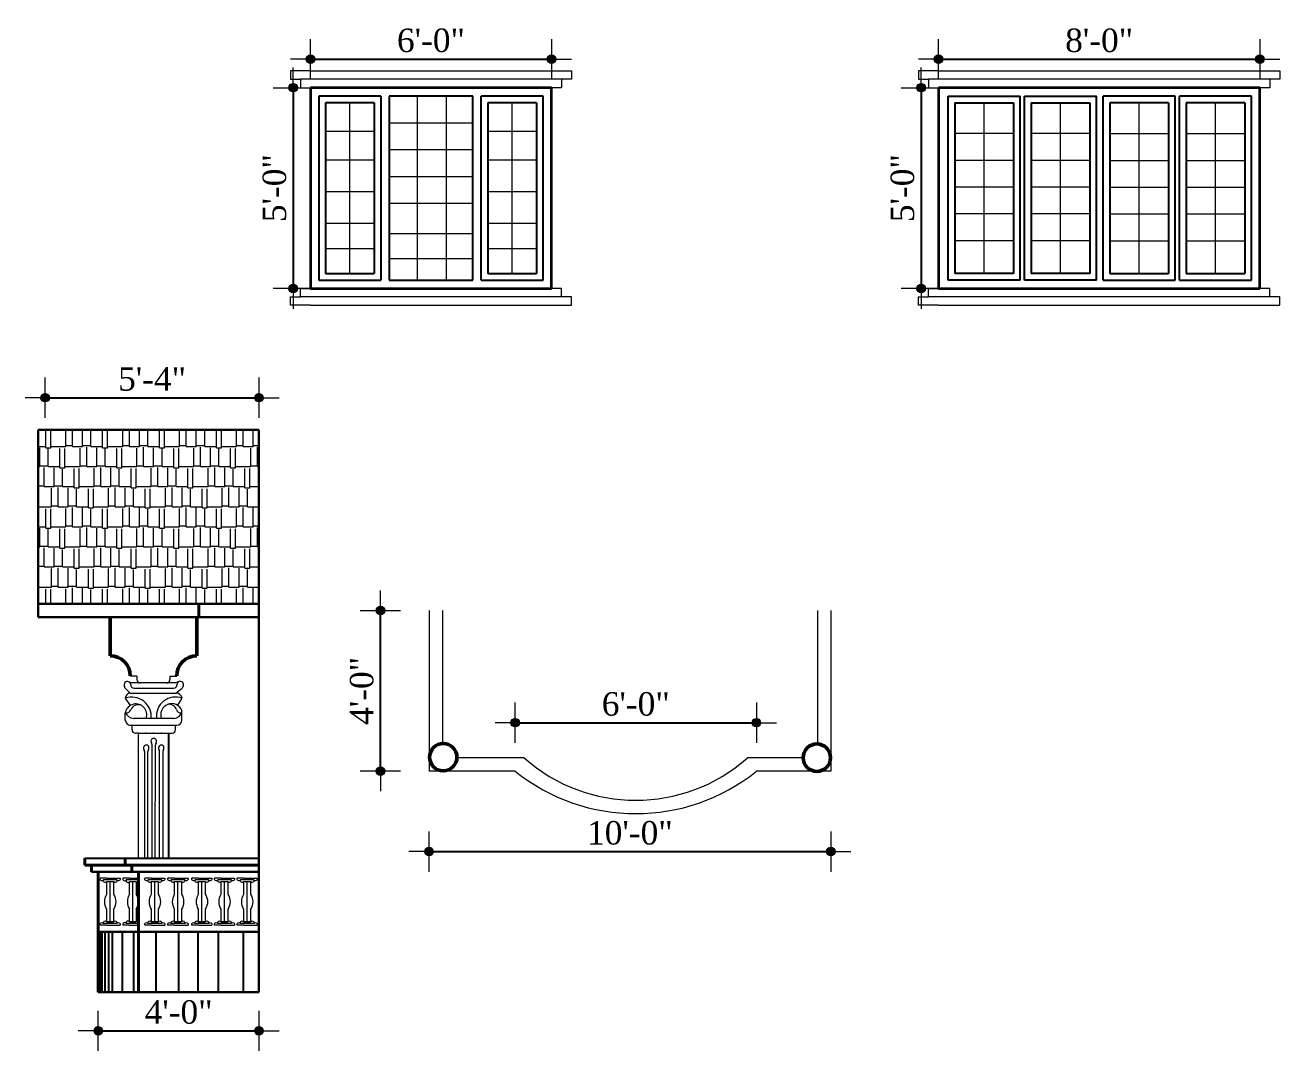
# Model space of a CAD drawing. Header units: inches. Extents: x 244 to 65245, y -2247 to 11745.
# Drawn here: x 63277.3 to 63652.2, y 9419.5 to 9725.9 of the extents above; entities that cross this region are included whole.
import ezdxf

# ---------------------------------------------------------------- set-up
doc = ezdxf.new("R2010")
doc.units = ezdxf.units.IN
doc.header["$MEASUREMENT"] = 0
for name, color, linetype, lineweight in [('column', 170, 'Continuous', 30), ('DIMENSION', 115, 'Continuous', 15), ('DOOR & WIN', 11, 'Continuous', 25), ('DOOR NAD WINWOW PLAN', 3, 'Continuous', 13), ('ele-.45', 6, 'Continuous', 40), ('ELEVATION', 30, 'Continuous', 35), ('ELVN- 0.3', 6, 'Continuous', 30), ('HACTH', 8, 'Continuous', 13), ('hatch', 12, 'Continuous', 9), ('WALL', 32, 'Continuous', 50), ('WINDOW ELEVATION', 5, 'Continuous', 18)]:
    doc.layers.add(name, color=color, linetype=linetype, lineweight=lineweight)
doc.layers.add('pillar', color=1, linetype='Continuous')
doc.styles.add('7 INCH', font='times.ttf', dxfattribs={"height": 7})
doc.dimstyles.new('7 INCH', dxfattribs={"dimscale": 0, "dimtxt": 7, "dimasz": 1, "dimexe": 2, "dimexo": 9, "dimgap": 2, "dimtad": 1, "dimdec": 0, "dimzin": 3, "dimdsep": 46, "dimlunit": 4, "dimtxsty": '7 INCH', "dimblk": 'DIM', "dimcen": 3, "dimdle": 3, "dimse1": 1, "dimse2": 1, "dimclrd": 256, "dimclre": 256, "dimclrt": 7, "dimadec": 1, "dimazin": 2, "dimtfac": 1, "dimtdec": 0, "dimtix": 1, "dimtofl": 0, "dimtmove": 2, "dimatfit": 3, "dimldrblk": 'DIM', "dimfxl": 2, "dimfrac": 2, "dimtolj": 2, "dimtzin": 0, "dimarcsym": 0})

# ---------------------------------------------------------------- blocks, each defined once
blk = doc.blocks.new('wP')
at = {"layer": 'hatch', "color": 9, "lineweight": 9}
for p, q in [((0, 9.25), (-4, 9.25)), ((-4, 9.25), (-4, 9.25)), ((-3, 8.75), (1, 8.75)), ((-3, 8.75), (-3, 8.75)), ((-3, 8.75), (-3, 8.75)), ((0, 8.25), (-2, 8.25)), ((-2, 8.25), (-2, 8.25)), ((-1, -3.75), (-1, 8.25)), ((0, 9.25), (2, 9.25)), ((0, 8.25), (0, 8.25)), ((1, 8.75), (1, 8.75)), ((1, 8.75), (1, 8.75)), ((2, 9.25), (2, 9.25)), ((-2, -3.75), (-2, -3.75)), ((0, -3.75), (-2, -3.75)), ((0, -3.75), (0, -3.75)), ((-4, -4.75), (-4, -4.75)), ((0, -4.75), (-4, -4.75)), ((-3, -4.25), (1, -4.25)), ((-3, -4.25), (-3, -4.25)), ((-3, -4.25), (-3, -4.25)), ((0, -4.75), (2, -4.75)), ((1, -4.25), (1, -4.25)), ((1, -4.25), (1, -4.25)), ((2, -4.75), (2, -4.75))]:
    blk.add_line(p, q, dxfattribs=at)
for points in [[(0, 4.5), (0, 8.25), (-2, 8.25), (-2, 4.5)], [(-2, 0), (-2, -3.75), (0, -3.75), (0, 0)]]:
    blk.add_lwpolyline(points, dxfattribs=at)
for centre, radius, start, end in [((-3.47, 9.06), 0.562, 159.61, 327.2599), ((-2.47, 8.56), 0.562, 159.61, 327.2599), ((0.47, 8.56), 0.562, 212.7401, 20.39), ((1.47, 9.06), 0.562, 212.7401, 20.39), ((1.39, 2.25), 4.07, 146.3974, 213.6026), ((-3.91, 2.25), 4.51, 330.0568, 29.9432), ((-2.47, -4.05), 0.562, 32.7401, 200.39), ((0.47, -4.05), 0.562, 339.61, 147.2599), ((-3.47, -4.55), 0.562, 32.7401, 200.39), ((1.47, -4.55), 0.562, 339.61, 147.2599)]:
    blk.add_arc(centre, radius, start, end, dxfattribs=at)
blk = doc.blocks.new('DIM')
at = {"layer": 'DIMENSION'}
h = blk.add_hatch(color=256, dxfattribs=at)
h.paths.add_polyline_path([(0, 1.28), (0, 0), (1.28, 0, 0.414214)])
h.paths.add_polyline_path([(1.28, 0), (0, 0), (0, -1.28, 0.414214)])
h.paths.add_polyline_path([(0, 0), (-1.28, 0, 0.414214), (0, -1.28)])
h.paths.add_polyline_path([(0, 1.28, 0.414214), (-1.28, 0), (0, 0)])
for p, q in [((0, 6), (0, -6)), ((-6, 0), (6, 0))]:
    blk.add_line(p, q, dxfattribs=at)
blk.add_circle((0, 0), 1.28, dxfattribs=at)
blk = doc.blocks.new('*D284')
at = {"layer": 'Defpoints', "color": 0, "lineweight": -2, "ltscale": 2, "transparency": 16777216}
for p in [(63347.21, 9614.62), (63283.34, 9605.05), (63347.21, 9605.05)]:
    blk.add_point(p, dxfattribs=at)
at = {"layer": 'DIMENSION', "lineweight": -2, "ltscale": 2, "transparency": 16777216}
blk.add_line((63284.34, 9614.62), (63346.21, 9614.62), dxfattribs=at)
at = {"layer": 'DIMENSION', "lineweight": -2, "ltscale": 2, "transparency": 16777216, "rotation": 180}
blk.add_blockref('DIM', (63283.34, 9614.62), dxfattribs=at)
at = {"layer": 'DIMENSION', "lineweight": -2, "ltscale": 2, "transparency": 16777216}
blk.add_blockref('DIM', (63347.21, 9614.62), dxfattribs=at)
at = {"layer": 'DIMENSION', "color": 7, "ltscale": 2, "transparency": 16777216, "insert": (63315.28, 9620.18), "char_height": 7, "attachment_point": 5, "style": '7 INCH'}
blk.add_mtext('\\A2;5\'-4"', dxfattribs=at)
blk = doc.blocks.new('*D285')
at = {"layer": 'Defpoints', "color": 0, "lineweight": -2, "ltscale": 2, "transparency": 16777216}
for p in [(63299.21, 9437.05), (63347.21, 9437.05), (63347.21, 9425.54)]:
    blk.add_point(p, dxfattribs=at)
at = {"layer": 'DIMENSION', "lineweight": -2, "ltscale": 2, "transparency": 16777216}
blk.add_line((63300.21, 9425.54), (63346.21, 9425.54), dxfattribs=at)
at = {"layer": 'DIMENSION', "lineweight": -2, "ltscale": 2, "transparency": 16777216, "rotation": 180}
blk.add_blockref('DIM', (63299.21, 9425.54), dxfattribs=at)
at = {"layer": 'DIMENSION', "lineweight": -2, "ltscale": 2, "transparency": 16777216}
blk.add_blockref('DIM', (63347.21, 9425.54), dxfattribs=at)
at = {"layer": 'DIMENSION', "color": 7, "ltscale": 2, "transparency": 16777216, "insert": (63323.21, 9431.1), "char_height": 7, "attachment_point": 5, "style": '7 INCH'}
blk.add_mtext('\\A2;4\'-0"', dxfattribs=at)
blk = doc.blocks.new('*D291')
at = {"layer": 'Defpoints', "color": 0, "lineweight": -2, "ltscale": 2, "transparency": 16777216}
for p in [(63398.02, 9503.06), (63518.02, 9503.06), (63518.02, 9479.06)]:
    blk.add_point(p, dxfattribs=at)
at = {"layer": 'DIMENSION', "lineweight": -2, "ltscale": 2, "transparency": 16777216}
blk.add_line((63399.02, 9479.06), (63517.02, 9479.06), dxfattribs=at)
at = {"layer": 'DIMENSION', "lineweight": -2, "ltscale": 2, "transparency": 16777216, "rotation": 180}
blk.add_blockref('DIM', (63398.02, 9479.06), dxfattribs=at)
at = {"layer": 'DIMENSION', "lineweight": -2, "ltscale": 2, "transparency": 16777216}
blk.add_blockref('DIM', (63518.02, 9479.06), dxfattribs=at)
at = {"layer": 'DIMENSION', "color": 7, "ltscale": 2, "transparency": 16777216, "insert": (63458.02, 9484.62), "char_height": 7, "attachment_point": 5, "style": '7 INCH'}
blk.add_mtext('\\A2;10\'-0"', dxfattribs=at)
blk = doc.blocks.new('*D292')
at = {"layer": 'Defpoints', "color": 0, "lineweight": -2, "ltscale": 2, "transparency": 16777216}
for p in [(63495.8, 9517.56), (63423.75, 9503.06), (63495.8, 9503.06)]:
    blk.add_point(p, dxfattribs=at)
at = {"layer": 'DIMENSION', "lineweight": -2, "ltscale": 2, "transparency": 16777216}
blk.add_line((63424.75, 9517.56), (63494.8, 9517.56), dxfattribs=at)
at = {"layer": 'DIMENSION', "lineweight": -2, "ltscale": 2, "transparency": 16777216, "rotation": 180}
blk.add_blockref('DIM', (63423.75, 9517.56), dxfattribs=at)
at = {"layer": 'DIMENSION', "lineweight": -2, "ltscale": 2, "transparency": 16777216}
blk.add_blockref('DIM', (63495.8, 9517.56), dxfattribs=at)
at = {"layer": 'DIMENSION', "color": 7, "ltscale": 2, "transparency": 16777216, "insert": (63459.78, 9523.12), "char_height": 7, "attachment_point": 5, "style": '7 INCH'}
blk.add_mtext('\\A2;6\'-0"', dxfattribs=at)
blk = doc.blocks.new('*D293')
at = {"layer": 'Defpoints', "color": 0, "lineweight": -2, "ltscale": 2, "transparency": 16777216}
for p in [(63383.49, 9551.06), (63398.02, 9551.06), (63398.02, 9503.06)]:
    blk.add_point(p, dxfattribs=at)
at = {"layer": 'DIMENSION', "lineweight": -2, "ltscale": 2, "transparency": 16777216}
blk.add_line((63383.49, 9504.06), (63383.49, 9550.06), dxfattribs=at)
for p, rotation in [((63383.49, 9551.06), 90), ((63383.49, 9503.06), 270)]:
    blk.add_blockref('DIM', p, dxfattribs=dict(at, rotation=rotation))
at = {"layer": 'DIMENSION', "color": 7, "ltscale": 2, "transparency": 16777216, "insert": (63377.93, 9527.06), "char_height": 7, "attachment_point": 5, "rotation": 90, "style": '7 INCH'}
blk.add_mtext('\\A2;4\'-0"', dxfattribs=at)
blk = doc.blocks.new('*D93')
at = {"layer": 'Defpoints', "color": 0, "lineweight": -2, "ltscale": 2, "transparency": 16777216}
for p in [(63362.59, 9707.21), (63357.42, 9647.21), (63362.59, 9647.21)]:
    blk.add_point(p, dxfattribs=at)
at = {"layer": 'DIMENSION', "lineweight": -2, "ltscale": 2, "transparency": 16777216}
blk.add_line((63357.42, 9706.21), (63357.42, 9648.21), dxfattribs=at)
for p, rotation in [((63357.42, 9707.21), 90), ((63357.42, 9647.21), 270)]:
    blk.add_blockref('DIM', p, dxfattribs=dict(at, rotation=rotation))
at = {"layer": 'DIMENSION', "color": 7, "ltscale": 2, "transparency": 16777216, "insert": (63351.86, 9677.21), "char_height": 7, "attachment_point": 5, "rotation": 90, "style": '7 INCH'}
blk.add_mtext('\\A2;5\'-0"', dxfattribs=at)
blk = doc.blocks.new('*D94')
at = {"layer": 'Defpoints', "color": 0, "lineweight": -2, "ltscale": 2, "transparency": 16777216}
for p in [(63434.59, 9715.75), (63362.59, 9707.21), (63434.59, 9707.21)]:
    blk.add_point(p, dxfattribs=at)
at = {"layer": 'DIMENSION', "lineweight": -2, "ltscale": 2, "transparency": 16777216}
blk.add_line((63363.59, 9715.75), (63433.59, 9715.75), dxfattribs=at)
at = {"layer": 'DIMENSION', "lineweight": -2, "ltscale": 2, "transparency": 16777216, "rotation": 180}
blk.add_blockref('DIM', (63362.59, 9715.75), dxfattribs=at)
at = {"layer": 'DIMENSION', "lineweight": -2, "ltscale": 2, "transparency": 16777216}
blk.add_blockref('DIM', (63434.59, 9715.75), dxfattribs=at)
at = {"layer": 'DIMENSION', "color": 7, "ltscale": 2, "transparency": 16777216, "insert": (63398.59, 9721.31), "char_height": 7, "attachment_point": 5, "style": '7 INCH'}
blk.add_mtext('\\A2;6\'-0"', dxfattribs=at)
blk = doc.blocks.new('*D95')
at = {"layer": 'Defpoints', "color": 0, "lineweight": -2, "ltscale": 2, "transparency": 16777216}
for p in [(63550.21, 9707.21), (63545.04, 9647.21), (63550.21, 9647.21)]:
    blk.add_point(p, dxfattribs=at)
at = {"layer": 'DIMENSION', "lineweight": -2, "ltscale": 2, "transparency": 16777216}
blk.add_line((63545.04, 9706.21), (63545.04, 9648.21), dxfattribs=at)
for p, rotation in [((63545.04, 9707.21), 90), ((63545.04, 9647.21), 270)]:
    blk.add_blockref('DIM', p, dxfattribs=dict(at, rotation=rotation))
at = {"layer": 'DIMENSION', "color": 7, "ltscale": 2, "transparency": 16777216, "insert": (63539.48, 9677.21), "char_height": 7, "attachment_point": 5, "rotation": 90, "style": '7 INCH'}
blk.add_mtext('\\A2;5\'-0"', dxfattribs=at)
blk = doc.blocks.new('*D96')
at = {"layer": 'Defpoints', "color": 0, "lineweight": -2, "ltscale": 2, "transparency": 16777216}
for p in [(63646.21, 9715.75), (63550.21, 9707.21), (63646.21, 9707.21)]:
    blk.add_point(p, dxfattribs=at)
at = {"layer": 'DIMENSION', "lineweight": -2, "ltscale": 2, "transparency": 16777216}
blk.add_line((63551.21, 9715.75), (63645.21, 9715.75), dxfattribs=at)
at = {"layer": 'DIMENSION', "lineweight": -2, "ltscale": 2, "transparency": 16777216, "rotation": 180}
blk.add_blockref('DIM', (63550.21, 9715.75), dxfattribs=at)
at = {"layer": 'DIMENSION', "lineweight": -2, "ltscale": 2, "transparency": 16777216}
blk.add_blockref('DIM', (63646.21, 9715.75), dxfattribs=at)
at = {"layer": 'DIMENSION', "color": 7, "ltscale": 2, "transparency": 16777216, "insert": (63598.21, 9721.31), "char_height": 7, "attachment_point": 5, "style": '7 INCH'}
blk.add_mtext('\\A2;8\'-0"', dxfattribs=at)

msp = doc.modelspace()

# ---------------------------------------------------------------- hatches: boundary and pattern name
at = {"layer": 'HACTH', "ltscale": 2}
h = msp.add_hatch(dxfattribs=at)
h.set_pattern_fill('AR-RSHKE', color=256, scale=0.5, style=0)
h.set_pattern_definition([(0, (44591.489, 10320.0584), (12.75, 6), [3, -2.5, 3.5, -1.5, 4.5, -2]), (0, (44594.489, 10320.3084), (12.75, 6), [2.5, -9.5, 2, -3]), (0, (44600.489, 10319.6834), (12.75, 6), [1.5, -15.5]), (90, (44591.489, 10320.0584), (-4.25, 6), [5.75, -18.25]), (90, (44594.489, 10320.0584), (-4.25, 6), [5.625, -18.375]), (90, (44596.989, 10320.0584), (-4.25, 6), [5.25, -18.75]), (90, (44600.489, 10319.6834), (-4.25, 6), [5.75, -18.25]), (90, (44601.989, 10319.6834), (-4.25, 6), [5.75, -18.25]), (90, (44606.489, 10320.0584), (-4.25, 6), [5.5, -18.5])])
h.paths.add_polyline_path([(63347.21, 9605.05), (63281.23, 9605.05), (63281.23, 9553.05), (63347.21, 9553.05)])

# ---------------------------------------------------------------- linework, layer by layer
at = {"layer": 'column', "lineweight": 18}
for p, q in [((63437.59, 9709.71), (63359.59, 9709.71)), ((63362.59, 9712.21), (63434.59, 9712.21)), ((63649.21, 9709.71), (63547.21, 9709.71)), ((63550.21, 9712.21), (63646.21, 9712.21)), ((63437.59, 9644.71), (63359.59, 9644.71)), ((63362.59, 9642.21), (63434.59, 9642.21)), ((63649.21, 9644.71), (63547.21, 9644.71)), ((63550.21, 9642.21), (63646.21, 9642.21))]:
    msp.add_line(p, q, dxfattribs=at)
for points in [[(63362.59, 9712.21), (63356.59, 9712.21), (63356.59, 9709.71), (63359.59, 9709.71), (63359.59, 9707.21), (63362.59, 9707.21)], [(63362.59, 9712.21), (63356.59, 9712.21), (63356.59, 9709.71), (63359.59, 9709.71), (63359.59, 9707.21), (63362.59, 9707.21)], [(63434.59, 9712.21), (63440.59, 9712.21), (63440.59, 9709.71), (63437.59, 9709.71), (63437.59, 9707.21), (63434.59, 9707.21)], [(63434.59, 9712.21), (63440.59, 9712.21), (63440.59, 9709.71), (63437.59, 9709.71), (63437.59, 9707.21), (63434.59, 9707.21)], [(63550.21, 9712.21), (63544.21, 9712.21), (63544.21, 9709.71), (63547.21, 9709.71), (63547.21, 9707.21), (63550.21, 9707.21)], [(63550.21, 9712.21), (63544.21, 9712.21), (63544.21, 9709.71), (63547.21, 9709.71), (63547.21, 9707.21), (63550.21, 9707.21)], [(63646.21, 9712.21), (63652.21, 9712.21), (63652.21, 9709.71), (63649.21, 9709.71), (63649.21, 9707.21), (63646.21, 9707.21)], [(63646.21, 9712.21), (63652.21, 9712.21), (63652.21, 9709.71), (63649.21, 9709.71), (63649.21, 9707.21), (63646.21, 9707.21)], [(63362.59, 9642.21), (63356.59, 9642.21), (63356.59, 9644.71), (63359.59, 9644.71), (63359.59, 9647.21), (63362.59, 9647.21)], [(63362.59, 9642.21), (63356.59, 9642.21), (63356.59, 9644.71), (63359.59, 9644.71), (63359.59, 9647.21), (63362.59, 9647.21)], [(63434.59, 9642.21), (63440.59, 9642.21), (63440.59, 9644.71), (63437.59, 9644.71), (63437.59, 9647.21), (63434.59, 9647.21)], [(63434.59, 9642.21), (63440.59, 9642.21), (63440.59, 9644.71), (63437.59, 9644.71), (63437.59, 9647.21), (63434.59, 9647.21)], [(63550.21, 9642.21), (63544.21, 9642.21), (63544.21, 9644.71), (63547.21, 9644.71), (63547.21, 9647.21), (63550.21, 9647.21)], [(63550.21, 9642.21), (63544.21, 9642.21), (63544.21, 9644.71), (63547.21, 9644.71), (63547.21, 9647.21), (63550.21, 9647.21)], [(63646.21, 9642.21), (63652.21, 9642.21), (63652.21, 9644.71), (63649.21, 9644.71), (63649.21, 9647.21), (63646.21, 9647.21)], [(63646.21, 9642.21), (63652.21, 9642.21), (63652.21, 9644.71), (63649.21, 9644.71), (63649.21, 9647.21), (63646.21, 9647.21)]]:
    msp.add_lwpolyline(points, dxfattribs=at)
at = {"layer": 'DOOR & WIN'}
for p, q in [((63365.09, 9704.71), (63365.09, 9649.71)), ((63383.59, 9704.71), (63365.09, 9704.71)), ((63383.59, 9704.71), (63383.59, 9649.71)), ((63386.09, 9704.71), (63386.09, 9649.71)), ((63411.09, 9704.71), (63386.09, 9704.71)), ((63411.09, 9649.71), (63411.09, 9704.71)), ((63413.59, 9649.71), (63413.59, 9704.71)), ((63432.09, 9704.71), (63413.59, 9704.71)), ((63432.09, 9649.71), (63432.09, 9704.71)), ((63553.12, 9649.71), (63553.12, 9704.71)), ((63553.12, 9704.71), (63574.62, 9704.71)), ((63574.62, 9649.71), (63574.62, 9704.71)), ((63575.9, 9649.71), (63575.9, 9704.71)), ((63575.9, 9704.71), (63597.4, 9704.71)), ((63597.4, 9649.71), (63597.4, 9704.71)), ((63599.43, 9649.71), (63599.43, 9704.71)), ((63620.93, 9704.71), (63599.43, 9704.71)), ((63620.93, 9649.71), (63620.93, 9704.71)), ((63622.21, 9649.71), (63622.21, 9704.71)), ((63643.71, 9704.71), (63622.21, 9704.71)), ((63643.71, 9649.71), (63643.71, 9704.71)), ((63365.09, 9649.71), (63383.59, 9649.71)), ((63386.09, 9649.71), (63411.09, 9649.71)), ((63413.59, 9649.71), (63432.09, 9649.71)), ((63574.62, 9649.71), (63553.12, 9649.71)), ((63597.4, 9649.71), (63575.9, 9649.71)), ((63599.43, 9649.71), (63620.93, 9649.71)), ((63622.21, 9649.71), (63643.71, 9649.71)), ((63320.3, 9477.05), (63320.3, 9514.45))]:
    msp.add_line(p, q, dxfattribs=at)
at = {"layer": 'DOOR & WIN', "color": 102}
for p, q in [((63367.09, 9702.71), (63367.09, 9651.71)), ((63381.59, 9702.71), (63367.09, 9702.71)), ((63381.59, 9702.71), (63381.59, 9651.71)), ((63415.59, 9702.71), (63415.59, 9651.71)), ((63430.09, 9702.71), (63415.59, 9702.71)), ((63430.09, 9702.71), (63430.09, 9651.71)), ((63555.12, 9702.71), (63555.12, 9651.71)), ((63555.12, 9702.71), (63572.62, 9702.71)), ((63572.62, 9702.71), (63572.62, 9651.71)), ((63577.9, 9702.71), (63577.9, 9651.71)), ((63577.9, 9702.71), (63595.4, 9702.71)), ((63595.4, 9702.71), (63595.4, 9651.71)), ((63601.43, 9702.71), (63601.43, 9651.71)), ((63618.93, 9702.71), (63601.43, 9702.71)), ((63618.93, 9702.71), (63618.93, 9651.71)), ((63624.21, 9702.71), (63624.21, 9651.71)), ((63641.71, 9702.71), (63624.21, 9702.71)), ((63641.71, 9702.71), (63641.71, 9651.71)), ((63367.09, 9651.71), (63381.59, 9651.71)), ((63415.59, 9651.71), (63430.09, 9651.71)), ((63572.62, 9651.71), (63555.12, 9651.71)), ((63595.4, 9651.71), (63577.9, 9651.71)), ((63601.43, 9651.71), (63618.93, 9651.71)), ((63624.21, 9651.71), (63641.71, 9651.71))]:
    msp.add_line(p, q, dxfattribs=at)
at = {"layer": 'DOOR NAD WINWOW PLAN', "lineweight": 13}
for p, q in [((63374.34, 9651.71), (63374.34, 9702.71)), ((63394.59, 9649.71), (63394.59, 9704.71)), ((63403.26, 9649.71), (63403.26, 9704.71)), ((63422.84, 9651.71), (63422.84, 9702.71)), ((63563.87, 9651.71), (63563.87, 9702.71)), ((63586.65, 9651.71), (63586.65, 9702.71)), ((63610.18, 9651.71), (63610.18, 9702.71)), ((63632.96, 9651.71), (63632.96, 9702.71)), ((63367.09, 9694.21), (63381.59, 9694.21)), ((63386.09, 9696.71), (63411.09, 9696.71)), ((63415.59, 9694.21), (63430.09, 9694.21)), ((63572.62, 9693.51), (63555.12, 9693.51)), ((63595.4, 9693.51), (63577.9, 9693.51)), ((63601.43, 9693.51), (63618.93, 9693.51)), ((63624.21, 9693.51), (63641.71, 9693.51)), ((63386.09, 9688.71), (63411.09, 9688.71)), ((63367.09, 9685.71), (63381.59, 9685.71)), ((63415.59, 9685.71), (63430.09, 9685.71)), ((63572.62, 9685.51), (63555.12, 9685.51)), ((63595.4, 9685.51), (63577.9, 9685.51)), ((63601.43, 9685.51), (63618.93, 9685.51)), ((63624.21, 9685.51), (63641.71, 9685.51)), ((63386.09, 9680.71), (63411.09, 9680.71)), ((63367.09, 9676.21), (63381.59, 9676.21)), ((63415.59, 9676.21), (63430.09, 9676.21)), ((63572.62, 9677.51), (63555.12, 9677.51)), ((63595.4, 9677.51), (63577.9, 9677.51)), ((63601.43, 9677.51), (63618.93, 9677.51)), ((63624.21, 9677.51), (63641.71, 9677.51)), ((63386.09, 9672.71), (63411.09, 9672.71)), ((63572.62, 9669.51), (63555.12, 9669.51)), ((63595.4, 9669.51), (63577.9, 9669.51)), ((63601.43, 9669.51), (63618.93, 9669.51)), ((63624.21, 9669.51), (63641.71, 9669.51)), ((63367.09, 9666.71), (63381.59, 9666.71)), ((63415.59, 9666.71), (63430.09, 9666.71)), ((63386.09, 9663.71), (63411.09, 9663.71)), ((63572.62, 9661.51), (63555.12, 9661.51)), ((63595.4, 9661.51), (63577.9, 9661.51)), ((63601.43, 9661.51), (63618.93, 9661.51)), ((63624.21, 9661.51), (63641.71, 9661.51)), ((63367.09, 9659.23), (63381.59, 9659.23)), ((63415.59, 9659.23), (63430.09, 9659.23)), ((63386.09, 9656.23), (63411.09, 9656.23))]:
    msp.add_line(p, q, dxfattribs=at)
at = {"layer": 'ele-.45', "ltscale": 25}
for p, q in [((63329.21, 9549.05), (63329.21, 9553.05)), ((63295.21, 9477.05), (63295.21, 9475.05)), ((63307.27, 9477.05), (63307.27, 9475.05)), ((63295.21, 9475.05), (63347.21, 9475.05)), ((63297.21, 9475.05), (63297.21, 9473.05)), ((63299.21, 9437.05), (63299.21, 9473.05)), ((63307.27, 9475.05), (63347.21, 9475.05)), ((63309.27, 9475.05), (63309.27, 9473.05)), ((63311.27, 9437.05), (63311.27, 9473.05))]:
    msp.add_line(p, q, dxfattribs=at)
at = {"layer": 'ELEVATION'}
for p, q in [((63362.59, 9707.21), (63362.59, 9647.21)), ((63434.59, 9707.21), (63362.59, 9707.21)), ((63434.59, 9647.21), (63434.59, 9707.21)), ((63550.21, 9707.21), (63550.21, 9647.21)), ((63646.21, 9707.21), (63550.21, 9707.21)), ((63646.21, 9647.21), (63646.21, 9707.21)), ((63362.59, 9647.21), (63434.59, 9647.21)), ((63550.21, 9647.21), (63646.21, 9647.21))]:
    msp.add_line(p, q, dxfattribs=at)
at = {"layer": 'ELVN- 0.3', "ltscale": 25}
for p, q in [((63347.21, 9605.05), (63281.23, 9605.05)), ((63281.23, 9549.05), (63281.23, 9605.05)), ((63347.21, 9437.05), (63347.21, 9605.05)), ((63347.21, 9553.05), (63281.23, 9553.05)), ((63347.21, 9549.05), (63281.23, 9549.05)), ((63297.21, 9473.05), (63347.21, 9473.05)), ((63309.27, 9473.05), (63347.21, 9473.05)), ((63347.21, 9455.05), (63299.21, 9455.05)), ((63347.21, 9437.05), (63299.21, 9437.05))]:
    msp.add_line(p, q, dxfattribs=at)
at = {"layer": 'hatch', "color": 9, "lineweight": 9}
for p, q in [((63306.53, 9471.08), (63306.53, 9471.08)), ((63308.53, 9471.08), (63306.53, 9471.08)), ((63311.27, 9470.58), (63307.53, 9470.58)), ((63307.53, 9470.58), (63307.53, 9470.58)), ((63307.53, 9470.58), (63307.53, 9470.58)), ((63308.53, 9471.08), (63311.27, 9471.08)), ((63308.53, 9470.08), (63310.53, 9470.08)), ((63308.53, 9470.08), (63308.53, 9470.08)), ((63309.53, 9458.08), (63309.53, 9470.08)), ((63310.53, 9470.08), (63310.53, 9470.08)), ((63308.53, 9458.08), (63308.53, 9458.08)), ((63308.53, 9458.08), (63310.53, 9458.08)), ((63310.53, 9458.08), (63310.53, 9458.08)), ((63308.53, 9457.08), (63306.53, 9457.08)), ((63306.53, 9457.08), (63306.53, 9457.08)), ((63311.27, 9457.58), (63307.53, 9457.58)), ((63307.53, 9457.58), (63307.53, 9457.58)), ((63307.53, 9457.58), (63307.53, 9457.58)), ((63308.53, 9457.08), (63311.27, 9457.08))]:
    msp.add_line(p, q, dxfattribs=at)
for points in [[(63308.53, 9466.33), (63308.53, 9470.08), (63310.53, 9470.08), (63310.53, 9466.33)], [(63310.53, 9461.83), (63310.53, 9458.08), (63308.53, 9458.08), (63308.53, 9461.83)]]:
    msp.add_lwpolyline(points, dxfattribs=at)
for centre, radius, start, end in [((63307.06, 9470.89), 0.562, 159.61, 327.2599), ((63308.06, 9470.39), 0.562, 159.61, 327.2599), ((63311, 9470.39), 0.562, 212.7401, 298.2322), ((63312.44, 9464.08), 4.51, 150.0568, 209.9432), ((63307.14, 9464.08), 4.07, 326.3974, 33.6026), ((63307.06, 9457.28), 0.562, 32.7401, 200.39), ((63308.06, 9457.78), 0.562, 32.7401, 200.39), ((63311, 9457.78), 0.562, 61.7672, 147.2599)]:
    msp.add_arc(centre, radius, start, end, dxfattribs=at)
at = {"layer": 'pillar', "color": 5}
msp.add_line((63295.21, 9477.05), (63347.21, 9477.05), dxfattribs=at)
at = {"layer": 'pillar', "lineweight": 25, "ltscale": 4}
for p, q in [((63299.71, 9455.05), (63299.71, 9437.05)), ((63300.25, 9455.05), (63300.25, 9437.05)), ((63301.16, 9455.05), (63301.16, 9437.05)), ((63302.23, 9455.05), (63302.23, 9437.05)), ((63303.37, 9455.05), (63303.37, 9437.05)), ((63306.31, 9455.05), (63306.31, 9437.05)), ((63309.75, 9455.05), (63309.75, 9437.05)), ((63316.37, 9455.05), (63316.37, 9437.05)), ((63323.21, 9455.05), (63323.21, 9437.05)), ((63328.9, 9455.05), (63328.9, 9437.05)), ((63335.03, 9455.05), (63335.03, 9437.05)), ((63342.49, 9455.05), (63342.49, 9437.05))]:
    msp.add_line(p, q, dxfattribs=at)
at = {"layer": 'WALL'}
for p, q in [((63302.77, 9549.05), (63302.77, 9537.54)), ((63328.63, 9549.05), (63328.63, 9537.54))]:
    msp.add_line(p, q, dxfattribs=at)
at = {"layer": 'WALL', "color": 234, "lineweight": 13, "ltscale": 60}
for p, q in [((63308.29, 9529.78), (63309.11, 9529.42)), ((63310.77, 9531.42), (63308.77, 9531.42)), ((63322.28, 9529.42), (63309.11, 9529.42)), ((63310.77, 9531.42), (63310.77, 9530.42)), ((63319.63, 9529.42), (63311.77, 9529.42)), ((63320.63, 9531.42), (63320.63, 9530.42)), ((63320.63, 9531.42), (63322.63, 9531.42)), ((63323.32, 9529.85), (63322.28, 9529.42)), ((63307.28, 9527.85), (63307, 9528.41)), ((63308.78, 9526.35), (63307.28, 9527.85)), ((63308.78, 9526.35), (63322.4, 9526.41)), ((63309.9, 9527.85), (63321.7, 9527.85)), ((63322.4, 9526.41), (63324.28, 9527.85)), ((63324.59, 9528.47), (63324.28, 9527.85)), ((63307.28, 9524.85), (63308.7, 9522.65)), ((63307.28, 9524.85), (63307.28, 9524.85)), ((63307.28, 9524.85), (63307.28, 9524.85)), ((63324.2, 9524.87), (63322.89, 9522.76)), ((63307.28, 9518.35), (63307.28, 9520.49)), ((63321.73, 9518.85), (63309.78, 9518.85)), ((63324.2, 9518.34), (63324.2, 9521.23)), ((63308.78, 9516.85), (63322.7, 9516.85)), ((63309.28, 9515.45), (63309.28, 9516.85)), ((63311.21, 9514.45), (63310.28, 9514.45)), ((63311.21, 9514.45), (63320.21, 9514.45)), ((63311.27, 9477.05), (63311.27, 9514.45)), ((63320.21, 9514.45), (63321.28, 9514.45)), ((63320.27, 9514.45), (63320.27, 9477.05)), ((63322.28, 9515.45), (63322.28, 9516.85)), ((63322.28, 9516.85), (63322.7, 9516.85)), ((63315.27, 9477.05), (63315.27, 9510.97)), ((63316.25, 9477.05), (63316.27, 9510.97)), ((63313.02, 9508.97), (63313.02, 9477.05)), ((63314.01, 9477.05), (63314.02, 9508.97)), ((63317.5, 9477.05), (63317.53, 9508.95)), ((63318.53, 9509), (63318.53, 9477.05))]:
    msp.add_line(p, q, dxfattribs=at)
at = {"layer": 'WALL', "ltscale": 2}
for centre in [(63402.28, 9507.26), (63513.88, 9507.11)]:
    msp.add_circle(centre, 4.09, dxfattribs=at)
at = {"layer": 'WALL'}
for centre, start, end in [((63302.77, 9531.54), 0, 90), ((63328.63, 9531.54), 90, 180)]:
    msp.add_arc(centre, 6, start, end, dxfattribs=at)
at = {"layer": 'WALL', "color": 234, "lineweight": 13, "ltscale": 60}
for centre, radius, start, end in [((63307.9, 9528.86), 1, 359.8431, 206.5651), ((63311.77, 9530.42), 1, 180, 270), ((63319.63, 9530.42), 1, 270, 0), ((63323.7, 9528.92), 1, 333.4349, 182.032), ((63308.78, 9524.85), 1.5, 90.0397, 180), ((63309.9, 9528.85), 1, 179.8431, 270), ((63321.7, 9528.85), 1, 270, 2.032), ((63322.39, 9524.51), 1.9, 10.3763, 89.6916), ((63309.22, 9519.35), 5.83, 355.0868, 109.3853), ((63310.46, 9519.92), 3.25, 340.7872, 165.4267), ((63311.19, 9520.45), 2.48, 72.2156, 158.1892), ((63322.25, 9519.52), 5.7, 69.3761, 186.7286), ((63321.15, 9519.94), 3.31, 22.9377, 199.2587), ((63320.33, 9520.75), 2.32, 18.0506, 98.2968), ((63308.28, 9520.49), 1, 165.4267, 180), ((63308.78, 9518.35), 1.5, 180, 270), ((63309.78, 9521.35), 2.5, 192.1341, 270), ((63307.5, 9521.93), 1.5, 268.5203, 338.1892), ((63321.73, 9521.35), 2.5, 270, 351.041), ((63323.96, 9521.93), 1.5, 198.0506, 273.7621), ((63322.7, 9518.35), 1.5, 270, 359.5122), ((63310.28, 9515.45), 1, 180, 270), ((63321.28, 9515.45), 1, 270, 0), ((63313.52, 9510.02), 0.833, 324.9014, 215.0968), ((63315.77, 9512.02), 0.833, 324.8905, 215.0968), ((63314.27, 9510.97), 1, 0, 35.0968), ((63317.27, 9510.97), 1, 144.8905, 179.9655), ((63318.01, 9510.02), 0.834, 325.5294, 215.7975), ((63312.02, 9508.97), 1, 0, 35.0968), ((63315.02, 9508.97), 1, 144.9014, 179.995), ((63316.53, 9508.95), 1, 359.9574, 35.7975), ((63319.53, 9508.99), 1, 145.5294, 179.9572)]:
    msp.add_arc(centre, radius, start, end, dxfattribs=at)
for p in [(63313.46, 9514.45), (63315.71, 9514.45), (63317.96, 9514.45)]:
    msp.add_point(p, dxfattribs=at)
at = {"layer": 'WINDOW ELEVATION', "ltscale": 2}
for p, q in [((63398.02, 9551.06), (63398.02, 9503.06)), ((63402.02, 9551.06), (63402.02, 9511.34)), ((63514.02, 9551.06), (63514.02, 9511.2)), ((63518.02, 9551.06), (63518.02, 9503.06)), ((63426.39, 9507.06), (63406.36, 9507.06)), ((63509.79, 9507.06), (63493.16, 9507.06)), ((63423.75, 9503.06), (63398.02, 9503.06)), ((63518.02, 9503.06), (63495.8, 9503.06))]:
    msp.add_line(p, q, dxfattribs=at)
for centre, radius, start, end in [((63459.78, 9544.76), 50.36, 228.4735, 311.5265), ((63459.78, 9547.99), 57.59, 231.2786, 308.7214)]:
    msp.add_arc(centre, radius, start, end, dxfattribs=at)

# ---------------------------------------------------------------- block references
at = {"layer": 'hatch', "lineweight": 5, "xscale": -1}
for p in [(63301.73, 9461.83), (63315.09, 9461.83), (63322.02, 9461.83), (63322.02, 9461.83), (63322.02, 9461.83), (63329.15, 9461.83), (63335.91, 9461.83), (63342.67, 9461.83)]:
    msp.add_blockref('wP', p, dxfattribs=at)

# ---------------------------------------------------------------- dimensions: what is measured, and where the dimension line sits
at = {"layer": 'DIMENSION', "ltscale": 2}
for base, p1, p2, picture, middle in [((63434.59, 9715.75), (63362.59, 9707.21), (63434.59, 9707.21), '*D94', (63398.59, 9721.31)), ((63646.21, 9715.75), (63550.21, 9707.21), (63646.21, 9707.21), '*D96', (63598.21, 9721.31)), ((63347.21, 9614.62), (63283.34, 9605.05), (63347.21, 9605.05), '*D284', (63315.28, 9620.18)), ((63495.8, 9517.56), (63423.75, 9503.06), (63495.8, 9503.06), '*D292', (63459.78, 9523.12)), ((63518.02, 9479.06), (63398.02, 9503.06), (63518.02, 9503.06), '*D291', (63458.02, 9484.62)), ((63347.21, 9425.54), (63299.21, 9437.05), (63347.21, 9437.05), '*D285', (63323.21, 9431.1))]:
    dim = msp.add_linear_dim(base=base, p1=p1, p2=p2, dimstyle='7 INCH', override={"dimscale": 1}, dxfattribs=at)
    dim.commit()
    dim.dimension.update_dxf_attribs({"geometry": picture, "text_midpoint": middle})
for base, p1, p2, picture, middle in [((63357.42, 9647.21), (63362.59, 9707.21), (63362.59, 9647.21), '*D93', (63351.86, 9677.21)), ((63545.04, 9647.21), (63550.21, 9707.21), (63550.21, 9647.21), '*D95', (63539.48, 9677.21)), ((63383.49, 9551.06), (63398.02, 9503.06), (63398.02, 9551.06), '*D293', (63377.93, 9527.06))]:
    dim = msp.add_linear_dim(base=base, p1=p1, p2=p2, angle=90, dimstyle='7 INCH', override={"dimscale": 1}, dxfattribs=at)
    dim.commit()
    dim.dimension.update_dxf_attribs({"geometry": picture, "text_midpoint": middle})

doc.saveas('drawing.dxf')
